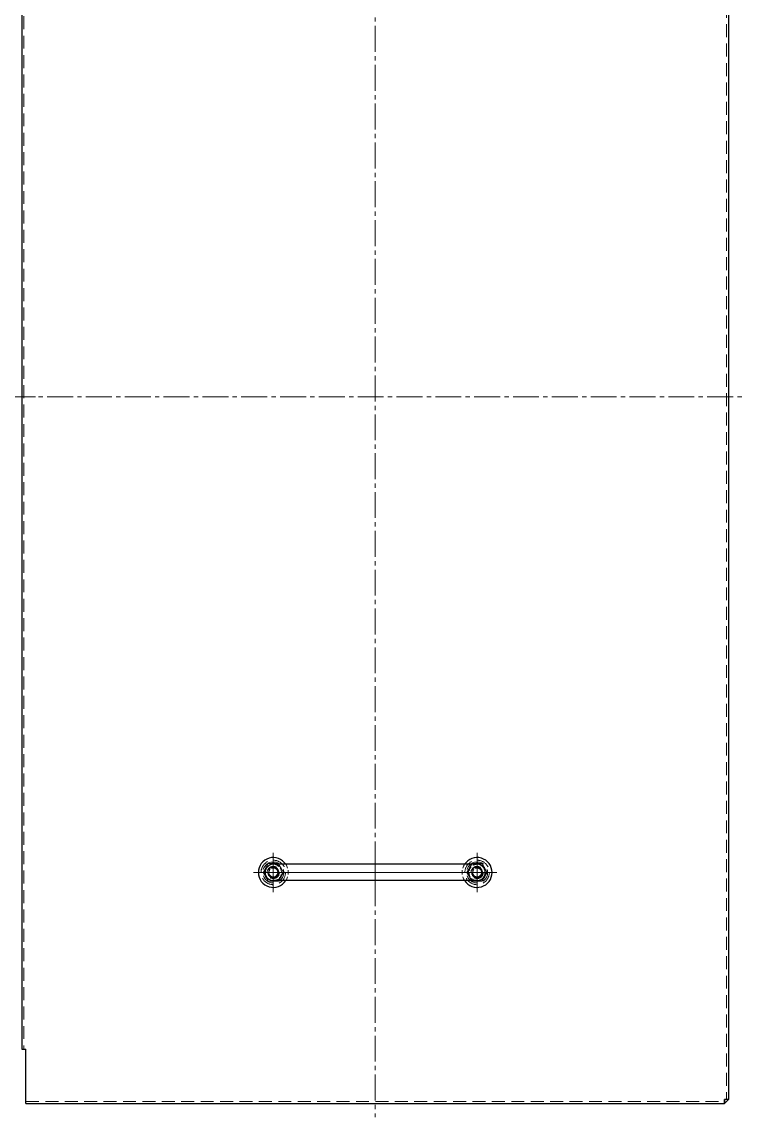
# Model space of a CAD drawing. Header units: millimetres. Extents: x 0 to 51411, y 0 to 16902.
# Drawn here: x 6199 to 6729, y 14561 to 15367 of the extents above; entities that cross this region are included whole.
import ezdxf

# ---------------------------------------------------------------- set-up
doc = ezdxf.new("R2010")
doc.units = ezdxf.units.MM
doc.linetypes.add('CENTER2', pattern=[28.575, 19.05, -3.175, 3.175, -3.175])
doc.linetypes.add('HIDDEN2', pattern=[4.7625, 3.175, -1.5875])
for name, color, linetype, lineweight in [('01_外形線', 7, 'Continuous', 25), ('03_かくれ線', 6, 'HIDDEN2', 13), ('04_中心線', 1, 'CENTER2', 9)]:
    doc.layers.add(name, color=color, linetype=linetype, lineweight=lineweight)

# ---------------------------------------------------------------- blocks, each defined once
blk = doc.blocks.new('*U806')
at = {"layer": '04_中心線', "color": 0, "linetype": 'CENTER2', "transparency": 16777216}
for p, q in [((-8, 0), (-0.9, 0)), ((0, 0.9), (0, 8)), ((0.9, 0), (8, 0)), ((0, -8), (0, -0.9))]:
    blk.add_line(p, q, dxfattribs=at)
at = {"layer": '04_中心線', "color": 0, "linetype": 'Continuous', "transparency": 16777216}
for p, q in [((-0.45, 0), (0.45, 0)), ((0, -0.45), (0, 0.45))]:
    blk.add_line(p, q, dxfattribs=at)
blk = doc.blocks.new('*U807')
at = {"layer": '04_中心線', "color": 0, "linetype": 'CENTER2', "transparency": 16777216}
for p, q in [((-8, 0), (-0.9, 0)), ((0, 0.9), (0, 8)), ((0.9, 0), (8, 0)), ((0, -8), (0, -0.9))]:
    blk.add_line(p, q, dxfattribs=at)
at = {"layer": '04_中心線', "color": 0, "linetype": 'Continuous', "transparency": 16777216}
for p, q in [((-0.45, 0), (0.45, 0)), ((0, -0.45), (0, 0.45))]:
    blk.add_line(p, q, dxfattribs=at)
blk = doc.blocks.new('*U822')
at = {"layer": '04_中心線', "color": 0, "linetype": 'CENTER2', "transparency": 16777216}
for p, q in [((0, 1.2), (0, 9.5)), ((-9.5, 0), (-1.2, 0)), ((1.2, 0), (9.5, 0)), ((0, -9.5), (0, -1.2))]:
    blk.add_line(p, q, dxfattribs=at)
at = {"layer": '04_中心線', "color": 0, "linetype": 'Continuous', "transparency": 16777216}
for p, q in [((-0.6, 0), (0.6, 0)), ((0, -0.6), (0, 0.6))]:
    blk.add_line(p, q, dxfattribs=at)
blk = doc.blocks.new('*U823')
at = {"layer": '04_中心線', "color": 0, "linetype": 'CENTER2', "transparency": 16777216}
for p, q in [((0, 1.2), (0, 9.5)), ((-9.5, 0), (-1.2, 0)), ((1.2, 0), (9.5, 0)), ((0, -9.5), (0, -1.2))]:
    blk.add_line(p, q, dxfattribs=at)
at = {"layer": '04_中心線', "color": 0, "linetype": 'Continuous', "transparency": 16777216}
for p, q in [((-0.6, 0), (0.6, 0)), ((0, -0.6), (0, 0.6))]:
    blk.add_line(p, q, dxfattribs=at)
blk = doc.blocks.new('*U824')
at = {"layer": '04_中心線', "color": 0, "linetype": 'CENTER2', "transparency": 16777216}
for p, q in [((0, 2.2), (0, 14.5)), ((-14.5, 0), (-2.2, 0)), ((2.2, 0), (14.5, 0)), ((0, -14.5), (0, -2.2))]:
    blk.add_line(p, q, dxfattribs=at)
at = {"layer": '04_中心線', "color": 0, "linetype": 'Continuous', "transparency": 16777216}
for p, q in [((-1.1, 0), (1.1, 0)), ((0, -1.1), (0, 1.1))]:
    blk.add_line(p, q, dxfattribs=at)
blk = doc.blocks.new('*U825')
at = {"layer": '04_中心線', "color": 0, "linetype": 'CENTER2', "transparency": 16777216}
for p, q in [((0, 1.8), (0, 9.59)), ((-9.59, 0), (-1.8, 0)), ((1.8, 0), (9.59, 0)), ((0, -9.59), (0, -1.8))]:
    blk.add_line(p, q, dxfattribs=at)
at = {"layer": '04_中心線', "color": 0, "linetype": 'Continuous', "transparency": 16777216}
for p, q in [((-0.9, 0), (0.9, 0)), ((0, -0.9), (0, 0.9))]:
    blk.add_line(p, q, dxfattribs=at)
blk = doc.blocks.new('*U826')
at = {"layer": '04_中心線', "color": 0, "linetype": 'CENTER2', "transparency": 16777216}
for p, q in [((0, 1.8), (0, 9.59)), ((-9.59, 0), (-1.8, 0)), ((1.8, 0), (9.59, 0)), ((0, -9.59), (0, -1.8))]:
    blk.add_line(p, q, dxfattribs=at)
at = {"layer": '04_中心線', "color": 0, "linetype": 'Continuous', "transparency": 16777216}
for p, q in [((-0.9, 0), (0.9, 0)), ((0, -0.9), (0, 0.9))]:
    blk.add_line(p, q, dxfattribs=at)
blk = doc.blocks.new('*U827')
at = {"layer": '04_中心線', "color": 0, "linetype": 'CENTER2', "transparency": 16777216}
for p, q in [((0, 2.2), (0, 14.5)), ((-14.5, 0), (-2.2, 0)), ((2.2, 0), (14.5, 0)), ((0, -14.5), (0, -2.2))]:
    blk.add_line(p, q, dxfattribs=at)
at = {"layer": '04_中心線', "color": 0, "linetype": 'Continuous', "transparency": 16777216}
for p, q in [((-1.1, 0), (1.1, 0)), ((0, -1.1), (0, 1.1))]:
    blk.add_line(p, q, dxfattribs=at)

msp = doc.modelspace()

# ---------------------------------------------------------------- linework, layer by layer
at = {"layer": '01_外形線'}
for p, q in [((6718.967, 15607.91), (6718.967, 14573.91)), ((6198.967, 15570.91), (6198.967, 14610.91)), ((6533.967, 14746.91), (6383.967, 14746.91)), ((6533.967, 14734.91), (6383.967, 14734.91)), ((6198.967, 14610.91), (6201.967, 14610.91)), ((6201.967, 14570.91), (6201.967, 14610.91)), ((6201.967, 14570.91), (6201.967, 14610.91)), ((6201.967, 14570.91), (6715.967, 14570.91)), ((6715.967, 14570.91), (6715.967, 14573.91)), ((6718.967, 14573.91), (6715.967, 14573.91))]:
    msp.add_line(p, q, dxfattribs=at)
msp.add_lwpolyline([(6715.967, 14573.91), (6715.967, 14570.91), (6718.967, 14573.91), (6715.967, 14573.91)], dxfattribs=at)
for centre, radius, start, end in [((6383.967, 14740.91), 11, 33.055731, 326.944269), ((6383.967, 14740.91), 6, 90, 270), ((6533.967, 14740.91), 11, 213.055731, 146.944269), ((6533.967, 14740.91), 6, 270, 90)]:
    msp.add_arc(centre, radius, start, end, dxfattribs=at)
at = {"layer": '03_かくれ線', "ltscale": 3}
for p, q in [((6717.467, 15607.91), (6717.467, 14573.91)), ((6200.467, 15570.91), (6200.467, 14610.91)), ((6201.967, 14572.41), (6715.967, 14572.41))]:
    msp.add_line(p, q, dxfattribs=at)
for points in [[(6387.72, 14734.41), (6391.472, 14740.91), (6387.72, 14747.41), (6380.214, 14747.41), (6376.461, 14740.91), (6380.214, 14734.41)], [(6537.72, 14734.41), (6541.472, 14740.91), (6537.72, 14747.41), (6530.214, 14747.41), (6526.461, 14740.91), (6530.214, 14734.41)]]:
    msp.add_lwpolyline(points, close=True, dxfattribs=at)
for points in [[(6383.667, 14747.41), (6383.667, 14748.604)], [(6384.267, 14747.41), (6384.267, 14748.604)], [(6533.667, 14747.41), (6533.667, 14748.604)], [(6534.267, 14747.41), (6534.267, 14748.604)]]:
    msp.add_lwpolyline(points, dxfattribs=at)
for centre, radius in [((6383.967, 14740.91), 9), ((6383.967, 14740.91), 6.5), ((6533.967, 14740.91), 9), ((6533.967, 14740.91), 6.5), ((6383.967, 14740.91), 4.5), ((6383.967, 14740.91), 4), ((6383.967, 14740.91), 3.324), ((6533.967, 14740.91), 4.5), ((6533.967, 14740.91), 4), ((6533.967, 14740.91), 3.324)]:
    msp.add_circle(centre, radius, dxfattribs=at)
at = {"layer": '03_かくれ線'}
for centre, radius in [((6383.967, 14740.91), 4), ((6383.967, 14740.91), 3.25), ((6533.967, 14740.91), 4), ((6533.967, 14740.91), 3.25)]:
    msp.add_circle(centre, radius, dxfattribs=at)
at = {"layer": '03_かくれ線', "ltscale": 3}
for centre in [(6383.967, 14740.91), (6533.967, 14740.91)]:
    msp.add_arc(centre, 7.7, 92.232868, 87.767132, dxfattribs=at)
at = {"layer": '03_かくれ線'}
for centre, radius, start, end in [((6383.967, 14740.91), 6, 270, 90), ((6383.967, 14740.91), 11, 326.944269, 33.055731), ((6533.967, 14740.91), 11, 146.944269, 213.055731), ((6533.967, 14740.91), 6, 90, 270)]:
    msp.add_arc(centre, radius, start, end, dxfattribs=at)
at = {"layer": '04_中心線'}
for p, q in [((6458.967, 15620.91), (6458.967, 14560.91)), ((6208.967, 15090.91), (5668.967, 15090.91)), ((6188.967, 15090.91), (6728.967, 15090.91)), ((6458.967, 14731.91), (6458.967, 14749.91)), ((6383.967, 14740.91), (6533.967, 14740.91)), ((6533.967, 14740.91), (6383.967, 14740.91))]:
    msp.add_line(p, q, dxfattribs=at)

# ---------------------------------------------------------------- block references
at = {"layer": '04_中心線', "linetype": 'CENTER2', "rotation": 180}
for name, p in [('*U824', (6383.967, 14740.91)), ('*U827', (6533.967, 14740.91)), ('*U825', (6383.967, 14740.91)), ('*U822', (6383.967, 14740.91)), ('*U826', (6533.967, 14740.91)), ('*U823', (6533.967, 14740.91))]:
    msp.add_blockref(name, p, dxfattribs=at)
at = {"layer": '04_中心線', "linetype": 'CENTER2'}
for name, p in [('*U807', (6383.967, 14740.91)), ('*U806', (6533.967, 14740.91))]:
    msp.add_blockref(name, p, dxfattribs=at)

doc.saveas('drawing.dxf')
